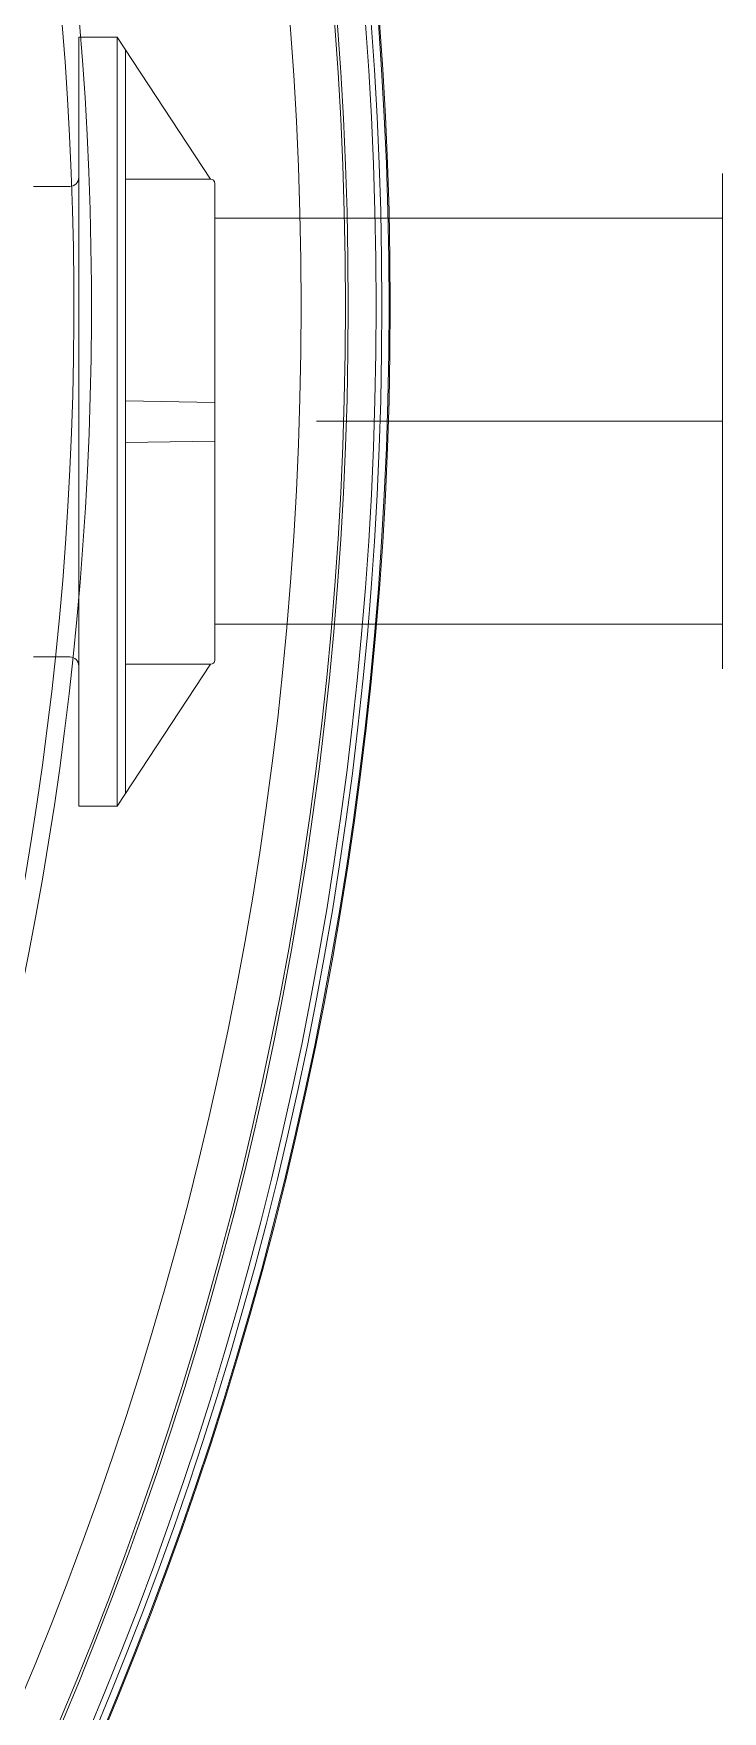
# Model space of a CAD drawing. Header units: metres. Extents: x 1628 to 1845, y 824 to 931.
# Drawn here: x 1655.0337 to 1655.2034, y 913.6456 to 914.0588 of the extents above; entities that cross this region are included whole.
import ezdxf

# ---------------------------------------------------------------- set-up
doc = ezdxf.new("R2010")
doc.units = ezdxf.units.M
doc.header["$LTSCALE"] = 0.15
doc.linetypes.add('DASHDOT', pattern=[1, 0.5, -0.25, 0, -0.25])
doc.layers.add('hidrosanitário', color=26, linetype='Continuous', lineweight=0)

msp = doc.modelspace()

# ---------------------------------------------------------------- linework, layer by layer
at = {"layer": 'hidrosanitário', "linetype": 'Continuous'}
for p, q in [((1655.05429, 914.05795), (1655.04487, 914.05795)), ((1655.04487, 914.05795), (1655.04487, 913.96329)), ((1655.05429, 914.05795), (1655.05429, 913.96329)), ((1655.05429, 914.05795), (1655.07732, 914.02298)), ((1655.05638, 914.05477), (1655.05638, 913.96329)), ((1655.20338, 914.0154), (1655.20338, 914.0244)), ((1655.04264, 914.02118), (1655.03373, 914.02118)), ((1655.07732, 914.02298), (1655.05638, 914.02298)), ((1655.07837, 913.96329), (1655.07837, 914.02194)), ((1655.20338, 913.9114), (1655.20338, 914.0154)), ((1655.07837, 913.968), (1655.05639, 913.96839)), ((1655.04487, 913.86853), (1655.04487, 913.96318)), ((1655.05429, 913.86853), (1655.05429, 913.96318)), ((1655.05638, 913.87171), (1655.05638, 913.96318)), ((1655.07837, 913.96318), (1655.07837, 913.90454)), ((1655.07837, 913.95847), (1655.05639, 913.95809)), ((1655.20338, 913.9024), (1655.20338, 913.9114)), ((1655.04264, 913.9053), (1655.03373, 913.9053)), ((1655.05429, 913.86853), (1655.07732, 913.90349)), ((1655.07732, 913.90349), (1655.05638, 913.90349)), ((1655.05429, 913.86853), (1655.04487, 913.86853))]:
    msp.add_line(p, q, dxfattribs=at)
at = {"layer": 'hidrosanitário'}
for p, q in [((1655.20338, 914.0134), (1655.07837, 914.0134)), ((1655.20338, 913.9134), (1655.07837, 913.9134))]:
    msp.add_line(p, q, dxfattribs=at)
at = {"layer": 'hidrosanitário', "color": 252, "linetype": 'DASHDOT'}
msp.add_line((1655.20338, 913.9634), (1655.07837, 913.9634), dxfattribs=at)
at = {"layer": 'hidrosanitário', "color": 252}
for radius in [0.90615, 0.90588, 0.90411, 0.90269, 0.89582, 0.89514, 0.88421]:
    msp.add_circle((1654.21541, 913.99179), radius, dxfattribs=at)
for radius, start, end in [(0.82826, 340.05236, 20.6829), (0.83257, 340.02554, 20.70895)]:
    msp.add_arc((1654.21541, 913.99179), radius, start, end, dxfattribs=at)
at = {"layer": 'hidrosanitário', "linetype": 'Continuous'}
for centre, radius, start, end in [((1655.04264, 914.02341), 0.00223, 270, 360), ((1655.07732, 914.02194), 0.00105, 0, 90), ((1655.04264, 913.90307), 0.00223, 0, 90), ((1655.07732, 913.90454), 0.00105, 270, 360)]:
    msp.add_arc(centre, radius, start, end, dxfattribs=at)

doc.saveas('drawing.dxf')
